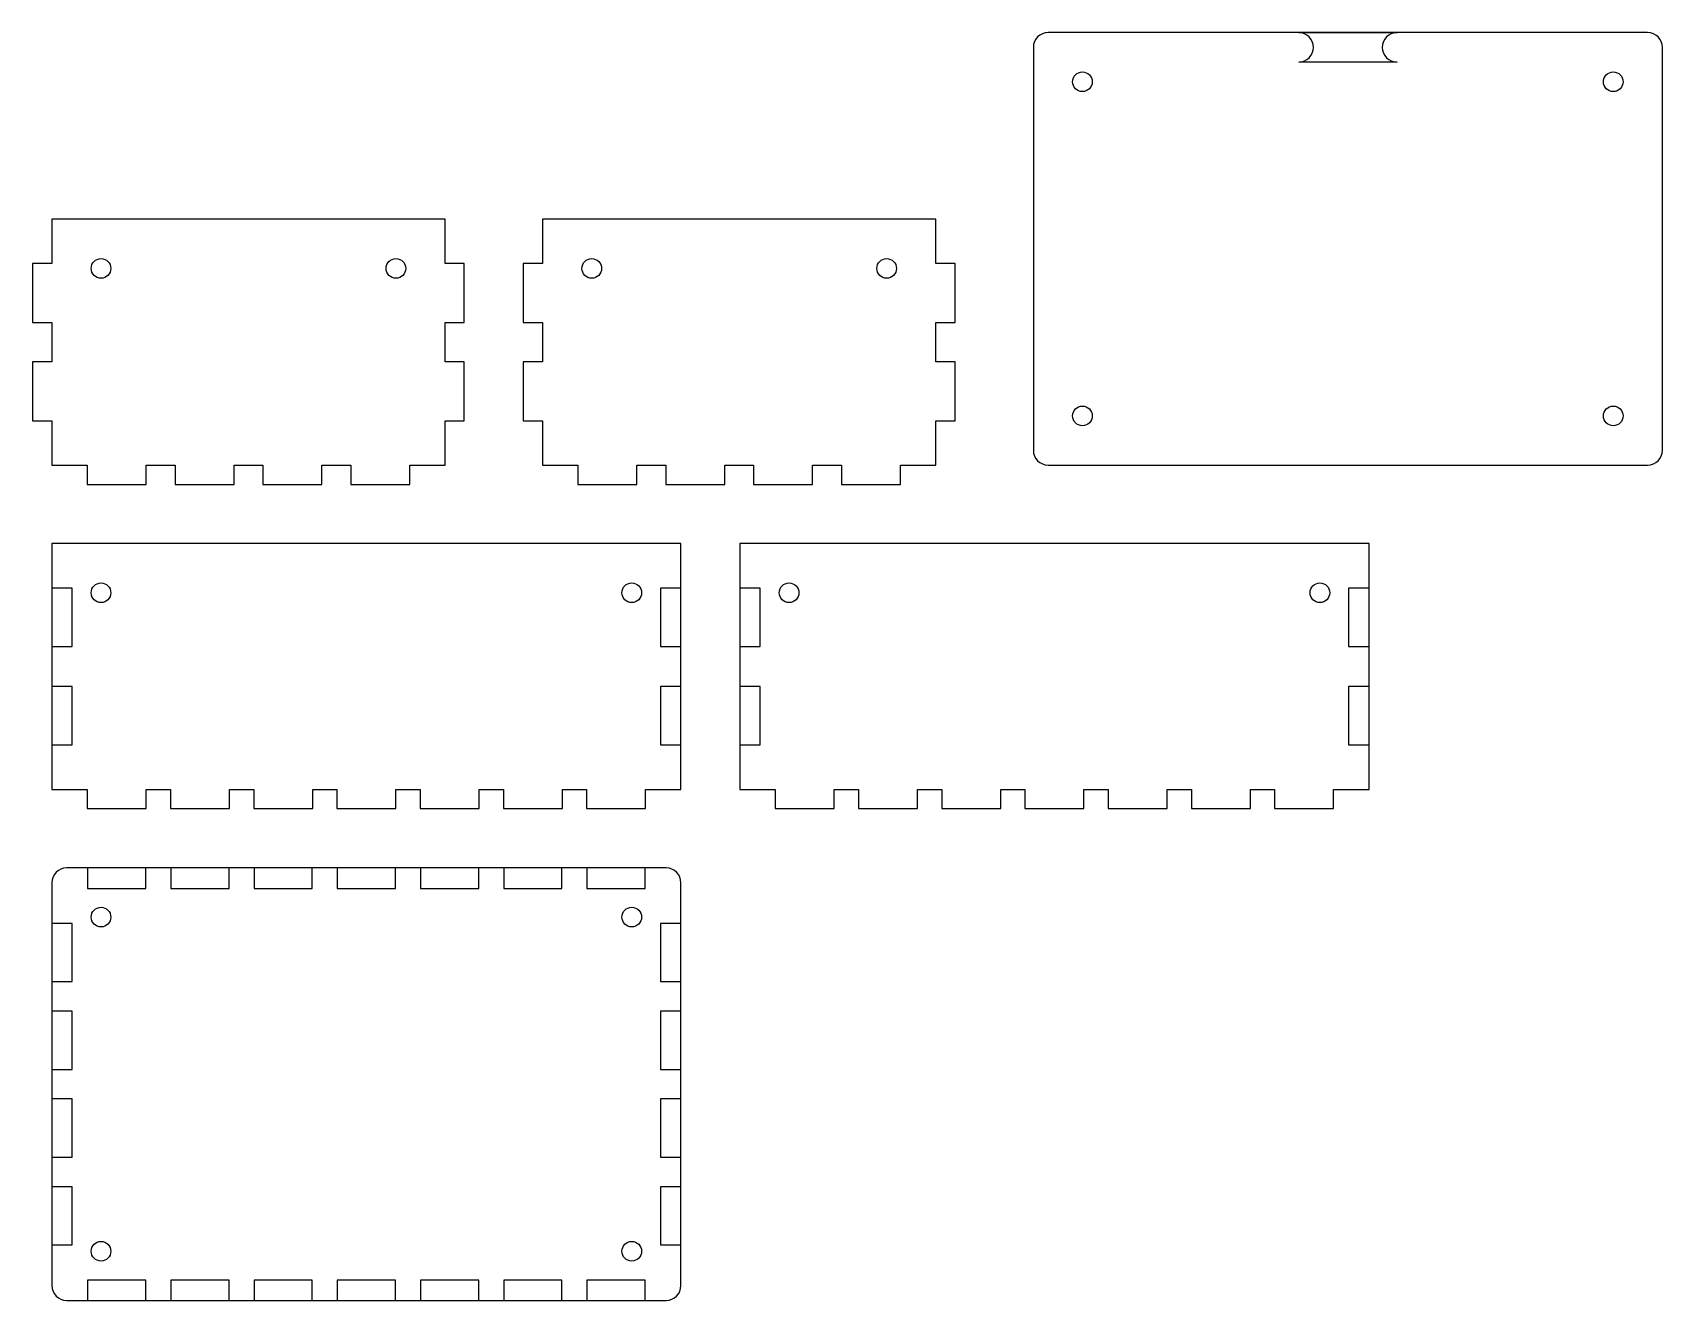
# Model space of a CAD drawing. Header units: millimetres. Extents: x -4 to 328, y 0 to 258.
import ezdxf

# ---------------------------------------------------------------- set-up
doc = ezdxf.new("R2010")
doc.units = ezdxf.units.MM
doc.layers.add('CUT', color=1, linetype='Continuous')

msp = doc.modelspace()

# ---------------------------------------------------------------- linework, layer by layer
at = {"layer": 'CUT'}
for p, q in [((324.7, 258), (202.7, 258)), ((253.7, 258), (273.7, 258)), ((199.7, 255), (199.7, 173)), ((327.7, 173), (327.7, 255)), ((273.7, 252), (253.7, 252)), ((80, 220), (0, 220)), ((0, 220), (0, 211)), ((80, 211), (80, 220)), ((179.85, 220), (99.85, 220)), ((99.85, 220), (99.85, 211)), ((179.85, 211), (179.85, 220)), ((0, 211), (-3.92, 211)), ((-3.92, 211), (-3.92, 199)), ((83.92, 211), (80, 211)), ((83.92, 199), (83.92, 211)), ((99.85, 211), (95.92, 211)), ((95.92, 211), (95.92, 199)), ((183.78, 211), (179.85, 211)), ((183.78, 199), (183.78, 211)), ((-3.92, 199), (0, 199)), ((0, 199), (0, 191)), ((80, 191), (80, 199)), ((80, 199), (83.92, 199)), ((95.92, 199), (99.85, 199)), ((99.85, 199), (99.85, 191)), ((179.85, 191), (179.85, 199)), ((179.85, 199), (183.78, 199)), ((0, 191), (-3.92, 191)), ((-3.92, 191), (-3.92, 179)), ((83.92, 191), (80, 191)), ((83.92, 179), (83.92, 191)), ((99.85, 191), (95.92, 191)), ((95.92, 191), (95.92, 179)), ((183.78, 191), (179.85, 191)), ((183.78, 179), (183.78, 191)), ((-3.92, 179), (0, 179)), ((0, 179), (0, 170)), ((80, 170), (80, 179)), ((80, 179), (83.92, 179)), ((95.92, 179), (99.85, 179)), ((99.85, 179), (99.85, 170)), ((179.85, 170), (179.85, 179)), ((179.85, 179), (183.78, 179)), ((0, 170), (7.2, 170)), ((7.2, 170), (7.2, 166.07)), ((19.2, 166.07), (19.2, 170)), ((19.2, 170), (25.07, 170)), ((25.07, 170), (25.07, 166.07)), ((37.07, 166.07), (37.07, 170)), ((37.07, 170), (42.93, 170)), ((42.93, 170), (42.93, 166.07)), ((54.93, 166.07), (54.93, 170)), ((54.93, 170), (60.8, 170)), ((60.8, 170), (60.8, 166.07)), ((72.8, 166.07), (72.8, 170)), ((72.8, 170), (80, 170)), ((99.85, 170), (107.05, 170)), ((107.05, 170), (107.05, 166.07)), ((119.05, 166.07), (119.05, 170)), ((119.05, 170), (124.92, 170)), ((124.92, 170), (124.92, 166.07)), ((136.92, 166.07), (136.92, 170)), ((136.92, 170), (142.78, 170)), ((142.78, 170), (142.78, 166.07)), ((154.78, 166.07), (154.78, 170)), ((154.78, 170), (160.65, 170)), ((160.65, 170), (160.65, 166.07)), ((172.65, 166.07), (172.65, 170)), ((172.65, 170), (179.85, 170)), ((202.7, 170), (324.7, 170)), ((7.2, 166.07), (19.2, 166.07)), ((25.07, 166.07), (37.07, 166.07)), ((42.93, 166.07), (54.93, 166.07)), ((60.8, 166.07), (72.8, 166.07)), ((107.05, 166.07), (119.05, 166.07)), ((124.92, 166.07), (136.92, 166.07)), ((142.78, 166.07), (154.78, 166.07)), ((160.65, 166.07), (172.65, 166.07)), ((128, 154), (0, 154)), ((0, 154), (0, 104)), ((128, 104), (128, 154)), ((268, 154), (140, 154)), ((140, 154), (140, 104)), ((268, 104), (268, 154)), ((4.15, 144.92), (0, 144.92)), ((0, 144.92), (0, 133.07)), ((4.15, 133.07), (4.15, 144.92)), ((128, 144.92), (123.85, 144.92)), ((123.85, 144.92), (123.85, 133.07)), ((128, 133.07), (128, 144.92)), ((144.15, 144.92), (140, 144.92)), ((140, 144.92), (140, 133.07)), ((144.15, 133.07), (144.15, 144.92)), ((268, 144.92), (263.85, 144.92)), ((263.85, 144.92), (263.85, 133.07)), ((268, 133.07), (268, 144.92)), ((0, 133.07), (4.15, 133.07)), ((123.85, 133.07), (128, 133.07)), ((140, 133.07), (144.15, 133.07)), ((263.85, 133.07), (268, 133.07)), ((4.15, 124.92), (0, 124.92)), ((0, 124.92), (0, 113.08)), ((4.15, 113.08), (4.15, 124.92)), ((128, 124.92), (123.85, 124.92)), ((123.85, 124.92), (123.85, 113.08)), ((128, 113.08), (128, 124.92)), ((144.15, 124.92), (140, 124.92)), ((140, 124.92), (140, 113.08)), ((144.15, 113.08), (144.15, 124.92)), ((268, 124.92), (263.85, 124.92)), ((263.85, 124.92), (263.85, 113.08)), ((268, 113.08), (268, 124.92)), ((0, 113.08), (4.15, 113.08)), ((123.85, 113.08), (128, 113.08)), ((140, 113.08), (144.15, 113.08)), ((263.85, 113.08), (268, 113.08)), ((0, 104), (7.2, 104)), ((7.2, 104), (7.2, 100.08)), ((19.2, 100.08), (19.2, 104)), ((19.2, 104), (24.13, 104)), ((24.13, 104), (24.13, 100.08)), ((36.13, 100.08), (36.13, 104)), ((36.13, 104), (41.07, 104)), ((41.07, 104), (41.07, 100.08)), ((53.07, 100.08), (53.07, 104)), ((53.07, 104), (58, 104)), ((58, 104), (58, 100.08)), ((70, 100.08), (70, 104)), ((70, 104), (74.93, 104)), ((74.93, 104), (74.93, 100.08)), ((86.93, 100.08), (86.93, 104)), ((86.93, 104), (91.87, 104)), ((91.87, 104), (91.87, 100.08)), ((103.87, 100.08), (103.87, 104)), ((103.87, 104), (108.8, 104)), ((108.8, 104), (108.8, 100.08)), ((120.8, 100.08), (120.8, 104)), ((120.8, 104), (128, 104)), ((140, 104), (147.2, 104)), ((147.2, 104), (147.2, 100.08)), ((159.2, 100.08), (159.2, 104)), ((159.2, 104), (164.13, 104)), ((164.13, 104), (164.13, 100.08)), ((176.13, 100.08), (176.13, 104)), ((176.13, 104), (181.07, 104)), ((181.07, 104), (181.07, 100.08)), ((193.07, 100.08), (193.07, 104)), ((193.07, 104), (198, 104)), ((198, 104), (198, 100.08)), ((210, 100.08), (210, 104)), ((210, 104), (214.93, 104)), ((214.93, 104), (214.93, 100.08)), ((226.93, 100.08), (226.93, 104)), ((226.93, 104), (231.87, 104)), ((231.87, 104), (231.87, 100.08)), ((243.87, 100.08), (243.87, 104)), ((243.87, 104), (248.8, 104)), ((248.8, 104), (248.8, 100.08)), ((260.8, 100.08), (260.8, 104)), ((260.8, 104), (268, 104)), ((7.2, 100.08), (19.2, 100.08)), ((24.13, 100.08), (36.13, 100.08)), ((41.07, 100.08), (53.07, 100.08)), ((58, 100.08), (70, 100.08)), ((74.93, 100.08), (86.93, 100.08)), ((91.87, 100.08), (103.87, 100.08)), ((108.8, 100.08), (120.8, 100.08)), ((147.2, 100.08), (159.2, 100.08)), ((164.13, 100.08), (176.13, 100.08)), ((181.07, 100.08), (193.07, 100.08)), ((198, 100.08), (210, 100.08)), ((214.93, 100.08), (226.93, 100.08)), ((231.87, 100.08), (243.87, 100.08)), ((248.8, 100.08), (260.8, 100.08)), ((125, 88), (3, 88)), ((19.12, 88), (7.28, 88)), ((7.28, 88), (7.28, 83.85)), ((19.12, 83.85), (19.12, 88)), ((36.06, 88), (24.21, 88)), ((24.21, 88), (24.21, 83.85)), ((36.06, 83.85), (36.06, 88)), ((52.99, 88), (41.14, 88)), ((41.14, 88), (41.14, 83.85)), ((52.99, 83.85), (52.99, 88)), ((69.92, 88), (58.08, 88)), ((58.08, 88), (58.08, 83.85)), ((69.92, 83.85), (69.92, 88)), ((86.86, 88), (75.01, 88)), ((75.01, 88), (75.01, 83.85)), ((86.86, 83.85), (86.86, 88)), ((103.79, 88), (91.94, 88)), ((91.94, 88), (91.94, 83.85)), ((103.79, 83.85), (103.79, 88)), ((120.72, 88), (108.88, 88)), ((108.88, 88), (108.88, 83.85)), ((120.72, 83.85), (120.72, 88)), ((0, 85), (0, 3)), ((7.28, 83.85), (19.12, 83.85)), ((24.21, 83.85), (36.06, 83.85)), ((41.14, 83.85), (52.99, 83.85)), ((58.08, 83.85), (69.92, 83.85)), ((75.01, 83.85), (86.86, 83.85)), ((91.94, 83.85), (103.79, 83.85)), ((108.88, 83.85), (120.72, 83.85)), ((128, 3), (128, 85)), ((4.15, 76.72), (0, 76.72)), ((0, 76.72), (0, 64.88)), ((4.15, 64.88), (4.15, 76.72)), ((128, 76.72), (123.85, 76.72)), ((123.85, 76.72), (123.85, 64.88)), ((128, 64.88), (128, 76.72)), ((0, 64.88), (4.15, 64.88)), ((123.85, 64.88), (128, 64.88)), ((4.15, 58.86), (0, 58.86)), ((0, 58.86), (0, 47.01)), ((4.15, 47.01), (4.15, 58.86)), ((128, 58.86), (123.85, 58.86)), ((123.85, 58.86), (123.85, 47.01)), ((128, 47.01), (128, 58.86)), ((0, 47.01), (4.15, 47.01)), ((123.85, 47.01), (128, 47.01)), ((4.15, 40.99), (0, 40.99)), ((0, 40.99), (0, 29.14)), ((4.15, 29.14), (4.15, 40.99)), ((128, 40.99), (123.85, 40.99)), ((123.85, 40.99), (123.85, 29.14)), ((128, 29.14), (128, 40.99)), ((0, 29.14), (4.15, 29.14)), ((123.85, 29.14), (128, 29.14)), ((4.15, 23.12), (0, 23.12)), ((0, 23.12), (0, 11.28)), ((4.15, 11.28), (4.15, 23.12)), ((128, 23.12), (123.85, 23.12)), ((123.85, 23.12), (123.85, 11.28)), ((128, 11.28), (128, 23.12)), ((0, 11.28), (4.15, 11.28)), ((123.85, 11.28), (128, 11.28)), ((19.12, 4.15), (7.28, 4.15)), ((7.28, 4.15), (7.28, 0)), ((19.12, 0), (19.12, 4.15)), ((36.06, 4.15), (24.21, 4.15)), ((24.21, 4.15), (24.21, 0)), ((36.06, 0), (36.06, 4.15)), ((52.99, 4.15), (41.14, 4.15)), ((41.14, 4.15), (41.14, 0)), ((52.99, 0), (52.99, 4.15)), ((69.92, 4.15), (58.08, 4.15)), ((58.08, 4.15), (58.08, 0)), ((69.92, 0), (69.92, 4.15)), ((86.86, 4.15), (75.01, 4.15)), ((75.01, 4.15), (75.01, 0)), ((86.86, 0), (86.86, 4.15)), ((103.79, 4.15), (91.94, 4.15)), ((91.94, 4.15), (91.94, 0)), ((103.79, 0), (103.79, 4.15)), ((120.72, 4.15), (108.88, 4.15)), ((108.88, 4.15), (108.88, 0)), ((120.72, 0), (120.72, 4.15)), ((3, 0), (125, 0)), ((7.28, 0), (19.12, 0)), ((24.21, 0), (36.06, 0)), ((41.14, 0), (52.99, 0)), ((58.08, 0), (69.92, 0)), ((75.01, 0), (86.86, 0)), ((91.94, 0), (103.79, 0)), ((108.88, 0), (120.72, 0))]:
    msp.add_line(p, q, dxfattribs=at)
for centre in [(209.7, 248), (317.7, 248), (10, 210), (70, 210), (109.85, 210), (169.85, 210), (209.7, 180), (317.7, 180), (10, 144), (118, 144), (150, 144), (258, 144), (10, 78), (118, 78), (10, 10), (118, 10)]:
    msp.add_circle(centre, 2, dxfattribs=at)
for centre, start, end in [((202.7, 255), 90, 180), ((253.7, 255), 270, 90), ((273.7, 255), 90, 270), ((324.7, 255), 0, 90), ((202.7, 173), 180, 270), ((324.7, 173), 270, 360), ((3, 85), 90, 180), ((125, 85), 0, 90), ((3, 3), 180, 270), ((125, 3), 270, 360)]:
    msp.add_arc(centre, 3, start, end, dxfattribs=at)

doc.saveas('drawing.dxf')
